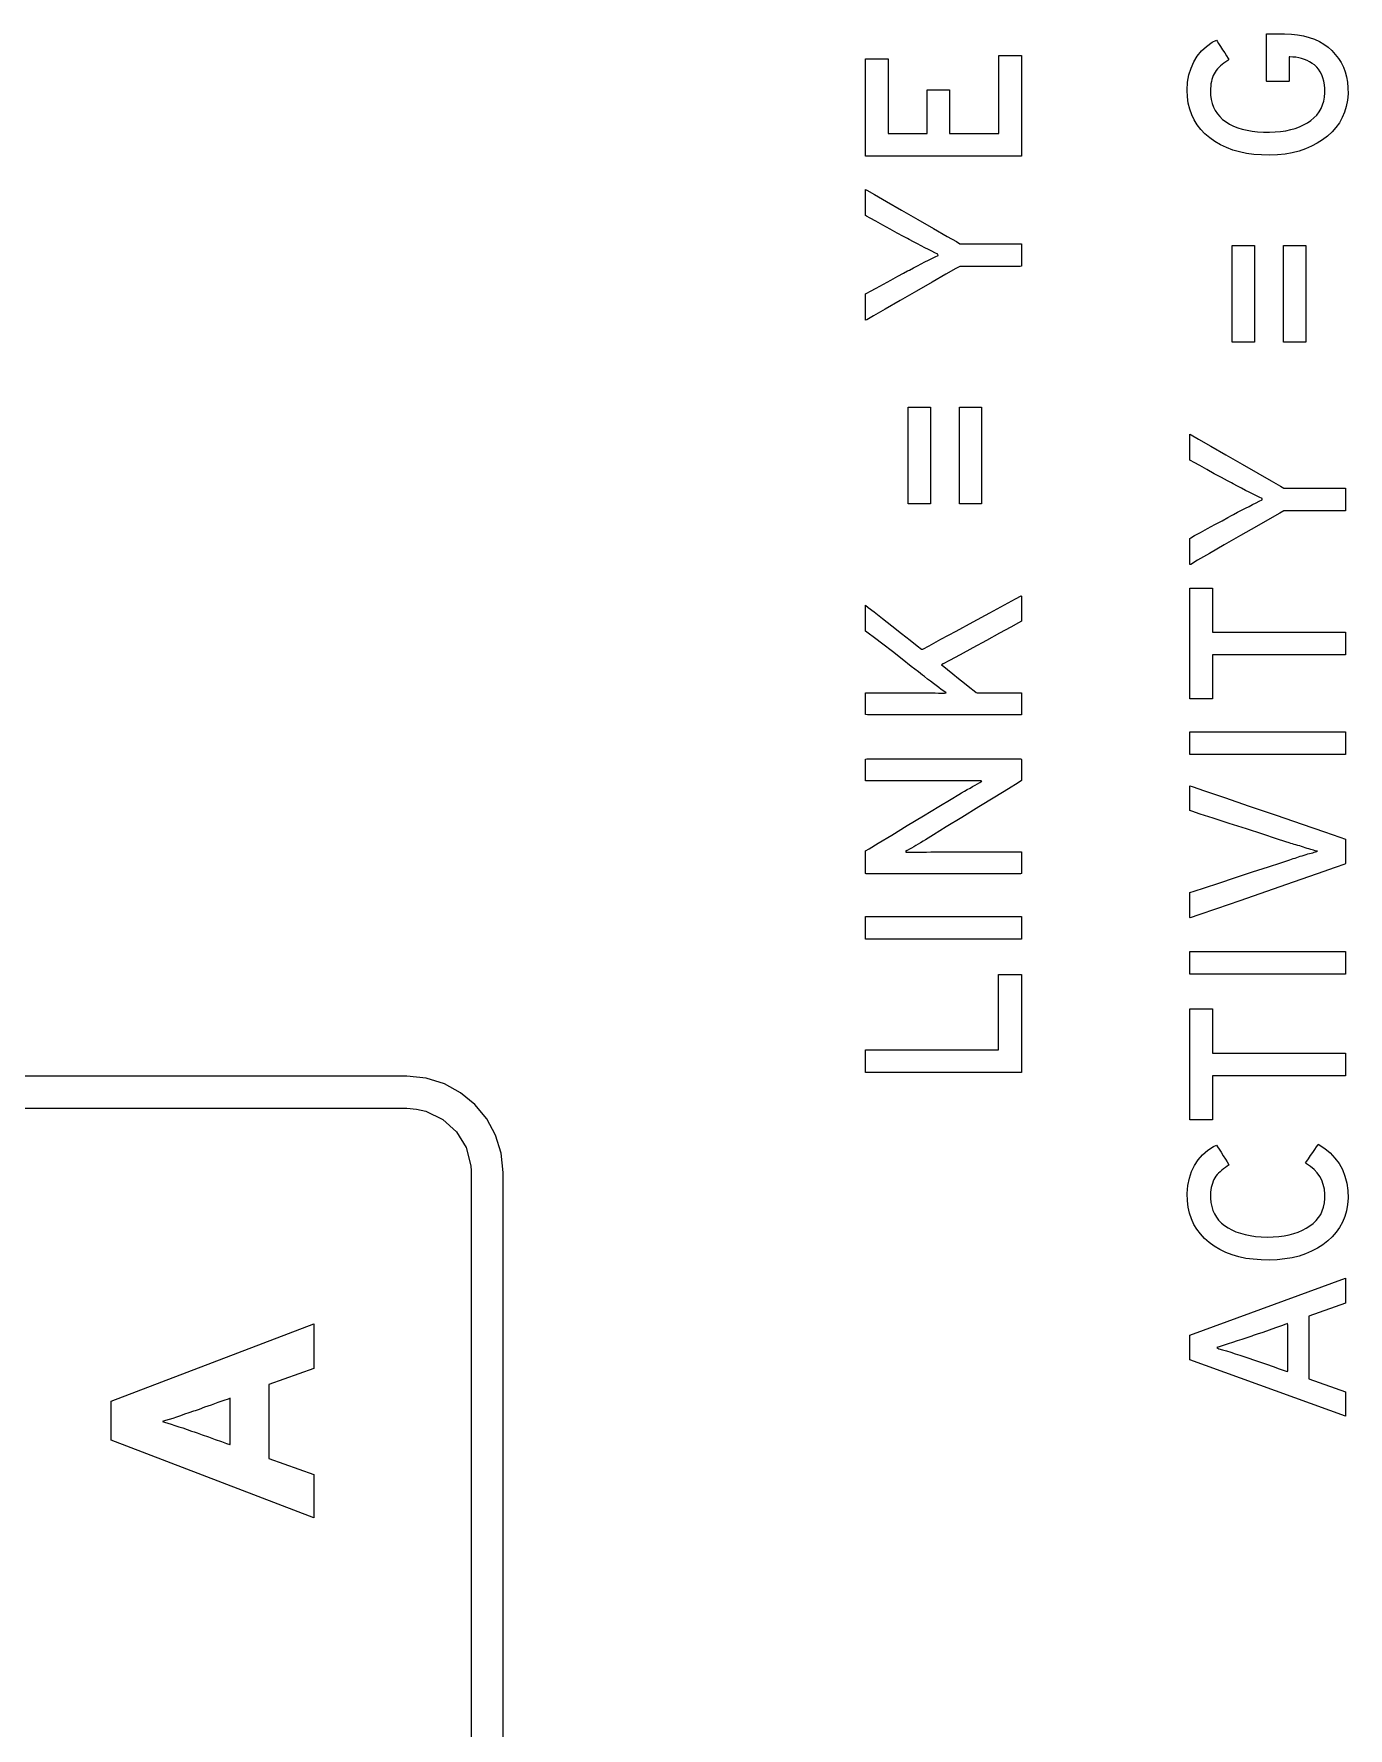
# Model space of a CAD drawing. Extents: x 1 to 47.7, y 0.2 to 33.5.
# Drawn here: x 33.106 to 33.925, y 13.613 to 14.669 of the extents above; entities that cross this region are included whole.
import ezdxf

# ---------------------------------------------------------------- set-up
doc = ezdxf.new("R2010")
doc.units = 0
doc.header["$MEASUREMENT"] = 0
doc.layers.add('6_0____DWG', color=7, linetype='CONTINUOUS')

msp = doc.modelspace()

# ---------------------------------------------------------------- linework, layer by layer
at = {"layer": '6_0____DWG'}
for points in [[(33.8857, 14.6689), (33.8899, 14.6687), (33.8938, 14.6683), (33.8975, 14.6676), (33.901, 14.6667), (33.9043, 14.6656), (33.9074, 14.6642), (33.9102, 14.6625), (33.9128, 14.6606), (33.9152, 14.6585), (33.9173, 14.6561), (33.9193, 14.6536), (33.9209, 14.651), (33.9223, 14.6482), (33.9234, 14.6452), (33.9243, 14.642), (33.9249, 14.6387), (33.9252, 14.6353), (33.9253, 14.6315), (33.9249, 14.6275), (33.9241, 14.6237), (33.9231, 14.6201), (33.9216, 14.6167), (33.9199, 14.6135), (33.9177, 14.6105), (33.9153, 14.6078), (33.9124, 14.6052), (33.9093, 14.6028), (33.906, 14.6007), (33.9025, 14.5988), (33.8987, 14.5972), (33.8947, 14.5958), (33.8905, 14.5948), (33.886, 14.594), (33.8813, 14.5935), (33.8763, 14.5933), (33.8713, 14.5934), (33.8665, 14.5937), (33.8619, 14.5944), (33.8575, 14.5953), (33.8534, 14.5965), (33.8494, 14.598), (33.8457, 14.5997), (33.8423, 14.6018), (33.8391, 14.6041), (33.8361, 14.6065), (33.8335, 14.6092), (33.8313, 14.6121), (33.8294, 14.6152), (33.8278, 14.6184), (33.8266, 14.6219), (33.8257, 14.6256), (33.8252, 14.6296), (33.825, 14.6338), (33.8253, 14.6387), (33.8261, 14.6433), (33.8274, 14.6476), (33.8291, 14.6515), (33.8313, 14.655), (33.8339, 14.6582), (33.837, 14.6611), (33.8405, 14.6636), (33.8432, 14.665), (33.8437, 14.6643), (33.8445, 14.6629), (33.8457, 14.6611), (33.847, 14.659), (33.8484, 14.657), (33.8496, 14.6551), (33.8505, 14.6536), (33.851, 14.6528), (33.8504, 14.6523), (33.8491, 14.6515), (33.8479, 14.6506), (33.8468, 14.6498), (33.8457, 14.6489), (33.8448, 14.6479), (33.8439, 14.647), (33.8431, 14.646), (33.8424, 14.645), (33.8418, 14.644), (33.8412, 14.6429), (33.8408, 14.6417), (33.8404, 14.6404), (33.8401, 14.6391), (33.8398, 14.6377), (33.8397, 14.6363), (33.8396, 14.6348), (33.8395, 14.6332), (33.8396, 14.6306), (33.84, 14.628), (33.8406, 14.6255), (33.8414, 14.6233), (33.8425, 14.6211), (33.8438, 14.6191), (33.8454, 14.6173), (33.8471, 14.6156), (33.8492, 14.6141), (33.8514, 14.6127), (33.8539, 14.6114), (33.8565, 14.6104), (33.8593, 14.6095), (33.8624, 14.6088), (33.8655, 14.6083), (33.8689, 14.6079), (33.8725, 14.6077), (33.8762, 14.6076), (33.8798, 14.6078), (33.8832, 14.6081), (33.8864, 14.6085), (33.8895, 14.6092), (33.8923, 14.61), (33.895, 14.611), (33.8975, 14.6121), (33.8999, 14.6134), (33.902, 14.6149), (33.904, 14.6165), (33.9057, 14.6183), (33.9072, 14.6202), (33.9084, 14.6223), (33.9094, 14.6246), (33.9101, 14.6269), (33.9106, 14.6295), (33.9108, 14.6321), (33.9107, 14.6348), (33.9105, 14.6372), (33.9101, 14.6394), (33.9095, 14.6415), (33.9088, 14.6434), (33.9079, 14.6452), (33.9069, 14.6468), (33.9057, 14.6482), (33.9043, 14.6495), (33.9028, 14.6505), (33.9013, 14.6515), (33.8997, 14.6523), (33.898, 14.653), (33.8963, 14.6535), (33.8945, 14.654), (33.8927, 14.6543), (33.8908, 14.6544), (33.8889, 14.6545), (33.8889, 14.6545), (33.8888, 14.6545), (33.8888, 14.6545), (33.8887, 14.6545), (33.8886, 14.6545), (33.8886, 14.6545), (33.8885, 14.6545), (33.8885, 14.6545), (33.8885, 14.6545), (33.8885, 14.6537), (33.8885, 14.652), (33.8885, 14.6498), (33.8885, 14.6472), (33.8885, 14.6447), (33.8885, 14.6423), (33.8885, 14.6404), (33.8885, 14.6393), (33.8884, 14.6391), (33.8875, 14.6391), (33.8859, 14.6391), (33.8838, 14.6391), (33.8814, 14.6391), (33.8791, 14.6391), (33.877, 14.6391), (33.8754, 14.6391), (33.8746, 14.6391), (33.8745, 14.6395), (33.8745, 14.6418), (33.8745, 14.6454), (33.8745, 14.6501), (33.8745, 14.6551), (33.8745, 14.66), (33.8745, 14.6643), (33.8745, 14.6674), (33.8745, 14.6688), (33.8748, 14.6689), (33.8757, 14.6689), (33.8772, 14.6689), (33.879, 14.6689), (33.8809, 14.6689), (33.8827, 14.6689), (33.8842, 14.6689), (33.8853, 14.6689)], [(33.6834, 14.5381), (33.6848, 14.5381), (33.6886, 14.5381), (33.6941, 14.5381), (33.7005, 14.5381), (33.7071, 14.5381), (33.7132, 14.5381), (33.7182, 14.5381), (33.7212, 14.5381), (33.7218, 14.5381), (33.7218, 14.5372), (33.7218, 14.5355), (33.7218, 14.5334), (33.7218, 14.531), (33.7218, 14.5286), (33.7218, 14.5265), (33.7218, 14.5249), (33.7218, 14.5241), (33.721, 14.524), (33.7178, 14.524), (33.7127, 14.524), (33.7065, 14.524), (33.6998, 14.524), (33.6935, 14.524), (33.6881, 14.524), (33.6845, 14.524), (33.6833, 14.524), (33.6808, 14.5226), (33.6747, 14.5191), (33.6662, 14.5142), (33.6563, 14.5085), (33.6462, 14.5027), (33.6369, 14.4974), (33.6296, 14.4931), (33.6253, 14.4907), (33.6246, 14.4904), (33.6246, 14.4915), (33.6246, 14.4935), (33.6246, 14.4961), (33.6246, 14.499), (33.6246, 14.5018), (33.6246, 14.5042), (33.6246, 14.506), (33.6246, 14.5068), (33.6253, 14.5072), (33.6277, 14.5085), (33.6313, 14.5105), (33.6357, 14.5129), (33.6403, 14.5154), (33.6447, 14.5178), (33.6483, 14.5198), (33.6507, 14.5211), (33.6519, 14.5217), (33.6545, 14.5231), (33.6569, 14.5244), (33.6593, 14.5256), (33.6616, 14.5268), (33.6638, 14.5279), (33.6659, 14.5289), (33.6679, 14.5299), (33.6698, 14.5308), (33.6697, 14.5316), (33.6678, 14.5325), (33.6659, 14.5335), (33.6638, 14.5345), (33.6616, 14.5356), (33.6593, 14.5368), (33.6569, 14.538), (33.6544, 14.5393), (33.6518, 14.5407), (33.6507, 14.5413), (33.6482, 14.5427), (33.6444, 14.5447), (33.64, 14.5472), (33.6353, 14.5497), (33.631, 14.5521), (33.6274, 14.5541), (33.6251, 14.5553), (33.6246, 14.5557), (33.6246, 14.5566), (33.6246, 14.5584), (33.6246, 14.5609), (33.6246, 14.5636), (33.6246, 14.5664), (33.6246, 14.5689), (33.6246, 14.5708), (33.6246, 14.5718), (33.6255, 14.5714), (33.6301, 14.5687), (33.6377, 14.5644), (33.6471, 14.559), (33.6572, 14.5532), (33.667, 14.5475), (33.6754, 14.5427), (33.6812, 14.5394)], [(33.8853, 14.3858), (33.8868, 14.3858), (33.8906, 14.3858), (33.896, 14.3858), (33.9024, 14.3858), (33.9091, 14.3858), (33.9152, 14.3858), (33.9201, 14.3858), (33.9232, 14.3858), (33.9237, 14.3857), (33.9237, 14.3849), (33.9237, 14.3832), (33.9237, 14.381), (33.9237, 14.3786), (33.9237, 14.3762), (33.9237, 14.3741), (33.9237, 14.3725), (33.9237, 14.3717), (33.923, 14.3717), (33.9197, 14.3717), (33.9147, 14.3717), (33.9084, 14.3717), (33.9018, 14.3717), (33.8954, 14.3717), (33.8901, 14.3717), (33.8865, 14.3717), (33.8853, 14.3717), (33.8827, 14.3702), (33.8766, 14.3667), (33.8681, 14.3618), (33.8582, 14.3562), (33.8481, 14.3504), (33.8389, 14.345), (33.8315, 14.3408), (33.8272, 14.3383), (33.8266, 14.3381), (33.8266, 14.3392), (33.8266, 14.3412), (33.8266, 14.3438), (33.8266, 14.3466), (33.8266, 14.3494), (33.8266, 14.3519), (33.8266, 14.3537), (33.8266, 14.3545), (33.8272, 14.3549), (33.8296, 14.3562), (33.8333, 14.3582), (33.8376, 14.3606), (33.8423, 14.3631), (33.8467, 14.3655), (33.8503, 14.3675), (33.8527, 14.3688), (33.8538, 14.3694), (33.8564, 14.3708), (33.8589, 14.372), (33.8613, 14.3733), (33.8636, 14.3744), (33.8658, 14.3755), (33.8679, 14.3766), (33.8699, 14.3776), (33.8718, 14.3785), (33.8717, 14.3793), (33.8698, 14.3802), (33.8678, 14.3811), (33.8657, 14.3822), (33.8636, 14.3833), (33.8613, 14.3844), (33.8589, 14.3857), (33.8564, 14.387), (33.8537, 14.3884), (33.8527, 14.389), (33.8501, 14.3904), (33.8464, 14.3924), (33.8419, 14.3948), (33.8373, 14.3974), (33.8329, 14.3998), (33.8294, 14.4017), (33.8271, 14.403), (33.8266, 14.4033), (33.8266, 14.4042), (33.8266, 14.4061), (33.8266, 14.4085), (33.8266, 14.4113), (33.8266, 14.4141), (33.8266, 14.4166), (33.8266, 14.4185), (33.8266, 14.4195), (33.8275, 14.419), (33.8321, 14.4164), (33.8397, 14.412), (33.849, 14.4066), (33.8592, 14.4008), (33.869, 14.3952), (33.8773, 14.3904), (33.8832, 14.387)], [(33.7218, 14.3028), (33.72, 14.3018), (33.7151, 14.2992), (33.7081, 14.2954), (33.6999, 14.2909), (33.6914, 14.2863), (33.6835, 14.282), (33.677, 14.2784), (33.6729, 14.2762), (33.672, 14.2757), (33.6733, 14.2747), (33.6757, 14.2727), (33.6789, 14.2701), (33.6826, 14.2672), (33.6863, 14.2642), (33.6896, 14.2615), (33.6922, 14.2595), (33.6936, 14.2584), (33.6941, 14.2582), (33.6961, 14.2582), (33.6996, 14.2582), (33.704, 14.2582), (33.7088, 14.2582), (33.7135, 14.2582), (33.7175, 14.2582), (33.7205, 14.2582), (33.7218, 14.2582), (33.7218, 14.2579), (33.7218, 14.2566), (33.7218, 14.2548), (33.7218, 14.2526), (33.7218, 14.2502), (33.7218, 14.248), (33.7218, 14.2462), (33.7218, 14.2449), (33.7217, 14.2446), (33.7172, 14.2446), (33.707, 14.2446), (33.693, 14.2446), (33.6768, 14.2446), (33.6602, 14.2446), (33.645, 14.2446), (33.6329, 14.2446), (33.6258, 14.2446), (33.6246, 14.2447), (33.6246, 14.2455), (33.6246, 14.2472), (33.6246, 14.2493), (33.6246, 14.2516), (33.6246, 14.2539), (33.6246, 14.2559), (33.6246, 14.2575), (33.6246, 14.2582), (33.6252, 14.2583), (33.628, 14.2583), (33.6323, 14.2583), (33.6376, 14.2583), (33.6433, 14.2583), (33.6488, 14.2583), (33.6535, 14.2583), (33.6567, 14.2583), (33.6579, 14.2583), (33.66, 14.2583), (33.662, 14.2582), (33.664, 14.2582), (33.666, 14.2582), (33.668, 14.2582), (33.67, 14.2581), (33.6719, 14.2581), (33.6738, 14.258), (33.6748, 14.2583), (33.6733, 14.2593), (33.6718, 14.2604), (33.6702, 14.2616), (33.6686, 14.2628), (33.6669, 14.2641), (33.6651, 14.2654), (33.6633, 14.2668), (33.6614, 14.2683), (33.6601, 14.2692), (33.6575, 14.2713), (33.653, 14.2747), (33.6474, 14.2791), (33.6413, 14.2839), (33.6353, 14.2885), (33.6301, 14.2925), (33.6263, 14.2954), (33.6246, 14.2967), (33.6246, 14.2972), (33.6246, 14.2986), (33.6246, 14.3008), (33.6246, 14.3034), (33.6246, 14.3061), (33.6246, 14.3087), (33.6246, 14.3109), (33.6246, 14.3124), (33.6246, 14.3128), (33.6263, 14.3115), (33.63, 14.3086), (33.6351, 14.3046), (33.6409, 14.3), (33.647, 14.2953), (33.6525, 14.291), (33.6568, 14.2876), (33.6594, 14.2855), (33.6603, 14.2854), (33.6643, 14.2876), (33.6716, 14.2916), (33.6811, 14.2967), (33.6916, 14.3024), (33.702, 14.3081), (33.7112, 14.3131), (33.7181, 14.3168), (33.7216, 14.3187), (33.7218, 14.3185), (33.7218, 14.3172), (33.7218, 14.3151), (33.7218, 14.3126), (33.7218, 14.3098), (33.7218, 14.3072), (33.7218, 14.3049), (33.7218, 14.3034)], [(33.7218, 14.2035), (33.7196, 14.2022), (33.7136, 14.1985), (33.7051, 14.1933), (33.6951, 14.1871), (33.6846, 14.1806), (33.6749, 14.1747), (33.667, 14.1698), (33.662, 14.1667), (33.6604, 14.1657), (33.6589, 14.1648), (33.6574, 14.1639), (33.6559, 14.1631), (33.6546, 14.1623), (33.6532, 14.1615), (33.6519, 14.1607), (33.6506, 14.16), (33.6494, 14.1593), (33.6502, 14.159), (33.6525, 14.159), (33.6549, 14.159), (33.6574, 14.159), (33.66, 14.159), (33.6626, 14.159), (33.6653, 14.1591), (33.6681, 14.1591), (33.671, 14.1591), (33.6728, 14.1591), (33.6773, 14.1591), (33.6841, 14.1591), (33.6923, 14.1591), (33.7009, 14.1591), (33.7091, 14.1591), (33.7159, 14.1591), (33.7204, 14.1591), (33.7218, 14.1591), (33.7218, 14.1585), (33.7218, 14.157), (33.7218, 14.1551), (33.7218, 14.1528), (33.7218, 14.1504), (33.7218, 14.1483), (33.7218, 14.1466), (33.7218, 14.1456), (33.7211, 14.1454), (33.7148, 14.1454), (33.7034, 14.1454), (33.6885, 14.1454), (33.672, 14.1454), (33.6556, 14.1454), (33.6412, 14.1454), (33.6303, 14.1454), (33.6249, 14.1454), (33.6246, 14.1457), (33.6246, 14.1469), (33.6246, 14.1487), (33.6246, 14.151), (33.6246, 14.1535), (33.6246, 14.1559), (33.6246, 14.1579), (33.6246, 14.1593), (33.6246, 14.1598), (33.6268, 14.1611), (33.6325, 14.1646), (33.6409, 14.1696), (33.6506, 14.1755), (33.6608, 14.1816), (33.6702, 14.1873), (33.6779, 14.192), (33.6828, 14.1949), (33.6844, 14.1959), (33.6863, 14.1969), (33.688, 14.1979), (33.6897, 14.1989), (33.6913, 14.1998), (33.6928, 14.2007), (33.6943, 14.2016), (33.6958, 14.2023), (33.6971, 14.2031), (33.6964, 14.2034), (33.6939, 14.2034), (33.6915, 14.2033), (33.6889, 14.2033), (33.6863, 14.2033), (33.6836, 14.2033), (33.6809, 14.2033), (33.6781, 14.2033), (33.6752, 14.2033), (33.6734, 14.2033), (33.6689, 14.2033), (33.6621, 14.2033), (33.654, 14.2033), (33.6454, 14.2033), (33.6372, 14.2033), (33.6305, 14.2033), (33.626, 14.2033), (33.6246, 14.2033), (33.6246, 14.2039), (33.6246, 14.2053), (33.6246, 14.2073), (33.6246, 14.2096), (33.6246, 14.2119), (33.6246, 14.2141), (33.6246, 14.2158), (33.6246, 14.2168), (33.6253, 14.217), (33.6316, 14.217), (33.643, 14.217), (33.6579, 14.217), (33.6744, 14.217), (33.6908, 14.217), (33.7052, 14.217), (33.7161, 14.217), (33.7215, 14.217), (33.7218, 14.2167), (33.7218, 14.2156), (33.7218, 14.2139), (33.7218, 14.2117), (33.7218, 14.2094), (33.7218, 14.2072), (33.7218, 14.2053), (33.7218, 14.204)], [(33.9237, 14.167), (33.9237, 14.1664), (33.9237, 14.1649), (33.9237, 14.1627), (33.9237, 14.1602), (33.9237, 14.1575), (33.9237, 14.1551), (33.9237, 14.1531), (33.9237, 14.1519), (33.9232, 14.1515), (33.9172, 14.1494), (33.9059, 14.1454), (33.891, 14.1403), (33.8744, 14.1345), (33.8579, 14.1287), (33.8432, 14.1237), (33.8323, 14.1198), (33.8268, 14.118), (33.8266, 14.1182), (33.8266, 14.1195), (33.8266, 14.1216), (33.8266, 14.1242), (33.8266, 14.1269), (33.8266, 14.1295), (33.8266, 14.1318), (33.8266, 14.1332), (33.8266, 14.1337), (33.8293, 14.1346), (33.8357, 14.1367), (33.8447, 14.1397), (33.8551, 14.1431), (33.8658, 14.1466), (33.8756, 14.1498), (33.8833, 14.1523), (33.8878, 14.1538), (33.889, 14.1542), (33.89, 14.1545), (33.8911, 14.1549), (33.8922, 14.1552), (33.8933, 14.1556), (33.8944, 14.156), (33.8955, 14.1564), (33.8967, 14.1567), (33.8979, 14.1571), (33.8991, 14.1575), (33.9002, 14.1578), (33.9013, 14.1581), (33.9023, 14.1584), (33.9033, 14.1586), (33.9042, 14.1589), (33.905, 14.1591), (33.9057, 14.1593), (33.9062, 14.1595), (33.9055, 14.1596), (33.9047, 14.1598), (33.9038, 14.1601), (33.9029, 14.1603), (33.902, 14.1606), (33.9009, 14.161), (33.8998, 14.1613), (33.8986, 14.1617), (33.8974, 14.1621), (33.8962, 14.1624), (33.8951, 14.1628), (33.8939, 14.1631), (33.8928, 14.1635), (33.8917, 14.1638), (33.8906, 14.1641), (33.8895, 14.1644), (33.8885, 14.1648), (33.8865, 14.1654), (33.8807, 14.1673), (33.8721, 14.1701), (33.8619, 14.1734), (33.8512, 14.1768), (33.8412, 14.1801), (33.833, 14.1827), (33.8278, 14.1844), (33.8266, 14.1848), (33.8266, 14.1857), (33.8266, 14.1875), (33.8266, 14.1898), (33.8266, 14.1925), (33.8266, 14.1951), (33.8266, 14.1975), (33.8266, 14.1993), (33.8266, 14.2003), (33.8281, 14.1999), (33.8357, 14.1972), (33.8482, 14.193), (33.8637, 14.1876), (33.8805, 14.1819), (33.8967, 14.1763), (33.9105, 14.1716), (33.9201, 14.1683)], [(33.9067, 13.9769), (33.9107, 13.9743), (33.9141, 13.9715), (33.9171, 13.9683), (33.9197, 13.9649), (33.9217, 13.9611), (33.9233, 13.9571), (33.9245, 13.9527), (33.9251, 13.9481), (33.9253, 13.9434), (33.9249, 13.9393), (33.9242, 13.9354), (33.9232, 13.9318), (33.9218, 13.9283), (33.92, 13.9251), (33.9179, 13.9221), (33.9154, 13.9193), (33.9126, 13.9167), (33.9095, 13.9143), (33.9061, 13.9121), (33.9025, 13.9102), (33.8987, 13.9086), (33.8947, 13.9072), (33.8904, 13.9062), (33.8859, 13.9054), (33.8811, 13.9049), (33.8761, 13.9047), (33.8711, 13.9048), (33.8662, 13.9052), (33.8616, 13.9058), (33.8572, 13.9068), (33.853, 13.908), (33.8491, 13.9095), (33.8454, 13.9113), (33.8419, 13.9134), (33.8387, 13.9157), (33.8358, 13.9182), (33.8332, 13.921), (33.831, 13.9239), (33.8291, 13.927), (33.8276, 13.9304), (33.8264, 13.9339), (33.8256, 13.9377), (33.8251, 13.9417), (33.825, 13.9462), (33.8255, 13.9511), (33.8264, 13.9557), (33.8277, 13.9599), (33.8295, 13.9637), (33.8318, 13.9672), (33.8346, 13.9704), (33.8378, 13.9732), (33.8415, 13.9756), (33.8432, 13.9763), (33.8439, 13.9754), (33.8449, 13.9738), (33.8461, 13.9719), (33.8475, 13.9697), (33.8488, 13.9677), (33.85, 13.9659), (33.8508, 13.9646), (33.8512, 13.964), (33.85, 13.9633), (33.8488, 13.9625), (33.8476, 13.9616), (33.8465, 13.9607), (33.8455, 13.9598), (33.8445, 13.9589), (33.8437, 13.958), (33.8429, 13.957), (33.8422, 13.956), (33.8416, 13.9549), (33.8411, 13.9538), (33.8407, 13.9525), (33.8403, 13.9512), (33.84, 13.9499), (33.8398, 13.9485), (33.8396, 13.947), (33.8395, 13.9454), (33.8395, 13.9433), (33.8398, 13.9407), (33.8403, 13.9381), (33.841, 13.9357), (33.842, 13.9335), (33.8432, 13.9315), (33.8446, 13.9296), (33.8463, 13.9278), (33.8483, 13.9262), (33.8505, 13.9248), (33.8529, 13.9235), (33.8554, 13.9223), (33.8582, 13.9214), (33.8612, 13.9206), (33.8643, 13.92), (33.8676, 13.9195), (33.8712, 13.9192), (33.8749, 13.9191), (33.8786, 13.9192), (33.8821, 13.9195), (33.8854, 13.9199), (33.8885, 13.9205), (33.8915, 13.9212), (33.8942, 13.9222), (33.8968, 13.9233), (33.8992, 13.9246), (33.9015, 13.926), (33.9035, 13.9276), (33.9053, 13.9293), (33.9069, 13.9312), (33.9082, 13.9332), (33.9092, 13.9354), (33.91, 13.9378), (33.9105, 13.9403), (33.9108, 13.943), (33.9108, 13.9459), (33.9105, 13.949), (33.9098, 13.9518), (33.9089, 13.9545), (33.9076, 13.9569), (33.906, 13.9592), (33.9041, 13.9612), (33.9019, 13.9631), (33.8994, 13.9648), (33.8988, 13.9654), (33.8995, 13.9664), (33.9005, 13.9679), (33.9018, 13.9698), (33.9032, 13.9718), (33.9045, 13.9737), (33.9056, 13.9753), (33.9064, 13.9764)], [(33.8653, 13.8574), (33.8621, 13.8563), (33.859, 13.8553), (33.8561, 13.8543), (33.8533, 13.8534), (33.8506, 13.8525), (33.8481, 13.8517), (33.8456, 13.8509), (33.8434, 13.8502), (33.8447, 13.8495), (33.847, 13.8488), (33.8495, 13.8481), (33.8522, 13.8473), (33.8549, 13.8464), (33.8579, 13.8454), (33.8609, 13.8444), (33.8641, 13.8434), (33.8658, 13.8428), (33.8676, 13.8422), (33.8707, 13.8411), (33.8745, 13.8398), (33.8786, 13.8384), (33.8824, 13.837), (33.8855, 13.836), (33.8873, 13.8353), (33.8877, 13.8354), (33.8877, 13.8375), (33.8877, 13.8414), (33.8877, 13.8464), (33.8877, 13.8518), (33.8877, 13.8571), (33.8877, 13.8615), (33.8877, 13.8644), (33.8876, 13.8652), (33.8864, 13.8647), (33.8837, 13.8638), (33.8801, 13.8625), (33.8761, 13.8611), (33.8721, 13.8597), (33.8686, 13.8585), (33.8662, 13.8577)], [(33.2059, 13.8105), (33.203, 13.8095), (33.2003, 13.8086), (33.1977, 13.8077), (33.1952, 13.8069), (33.1929, 13.8061), (33.1907, 13.8054), (33.1885, 13.8048), (33.1866, 13.8042), (33.1877, 13.8037), (33.1898, 13.8031), (33.192, 13.8024), (33.1943, 13.8017), (33.1967, 13.8009), (33.1993, 13.8001), (33.2019, 13.7992), (33.2047, 13.7982), (33.2062, 13.7977), (33.2082, 13.797), (33.2113, 13.7959), (33.2153, 13.7945), (33.2194, 13.793), (33.2234, 13.7916), (33.2265, 13.7905), (33.2285, 13.7898), (33.2288, 13.7899), (33.2288, 13.7919), (33.2288, 13.7957), (33.2288, 13.8005), (33.2288, 13.8057), (33.2288, 13.8108), (33.2288, 13.815), (33.2288, 13.8178), (33.2288, 13.8186), (33.2275, 13.8181), (33.2248, 13.8172), (33.2211, 13.8159), (33.2169, 13.8144), (33.2128, 13.813), (33.2093, 13.8117), (33.2068, 13.8108)]]:
    msp.add_lwpolyline(points, close=True, dxfattribs=at)
for points in [[(33.7218, 14.5927), (33.6246, 14.5927), (33.6246, 14.6534), (33.6387, 14.6534), (33.6387, 14.6068), (33.6629, 14.6068), (33.6629, 14.6339), (33.677, 14.6339), (33.677, 14.6068), (33.7077, 14.6068), (33.7077, 14.6554), (33.7218, 14.6554), (33.7218, 14.5927)], [(33.8669, 14.4768), (33.8531, 14.4768), (33.8531, 14.5369), (33.8669, 14.5369), (33.8669, 14.4768)], [(33.8989, 14.4768), (33.885, 14.4768), (33.885, 14.5369), (33.8989, 14.5369), (33.8989, 14.4768)], [(33.665, 14.3761), (33.6511, 14.3761), (33.6511, 14.4362), (33.665, 14.4362), (33.665, 14.3761)], [(33.6969, 14.3761), (33.6831, 14.3761), (33.6831, 14.4362), (33.6969, 14.4362), (33.6969, 14.3761)], [(33.8408, 14.296), (33.9237, 14.296), (33.9237, 14.2819), (33.8408, 14.2819), (33.8408, 14.2544), (33.8266, 14.2544), (33.8266, 14.3235), (33.8408, 14.3235), (33.8408, 14.296)], [(33.9237, 14.2198), (33.8266, 14.2198), (33.8266, 14.2339), (33.9237, 14.2339), (33.9237, 14.2198)], [(33.7218, 14.1048), (33.6246, 14.1048), (33.6246, 14.1189), (33.7218, 14.1189), (33.7218, 14.1048)], [(33.9237, 14.083), (33.8266, 14.083), (33.8266, 14.0971), (33.9237, 14.0971), (33.9237, 14.083)], [(33.7218, 14.0216), (33.6246, 14.0216), (33.6246, 14.0357), (33.7075, 14.0357), (33.7075, 14.0826), (33.7218, 14.0826), (33.7218, 14.0216)], [(33.8408, 14.0337), (33.9237, 14.0337), (33.9237, 14.0196), (33.8408, 14.0196), (33.8408, 13.9921), (33.8266, 13.9921), (33.8266, 14.0612), (33.8408, 14.0612), (33.8408, 14.0337)], [(33.3988, 13.5889), (33.3988, 13.6382), (33.3988, 13.6841), (33.3988, 13.7059), (33.3988, 13.7268), (33.3988, 13.7469), (33.3988, 13.7661), (33.3988, 13.7844), (33.3988, 13.8019), (33.3988, 13.8185), (33.3988, 13.8343), (33.3988, 13.8491), (33.3988, 13.863), (33.3988, 13.8761), (33.3988, 13.8882), (33.3988, 13.8994), (33.3988, 13.9096), (33.3988, 13.919), (33.3988, 13.9273), (33.3988, 13.9348), (33.3988, 13.9412), (33.3988, 13.9467), (33.3988, 13.9512), (33.3988, 13.9547), (33.3988, 13.9572), (33.3988, 13.9588), (33.3988, 13.9593), (33.3976, 13.9713), (33.3941, 13.9826), (33.3886, 13.9928), (33.3812, 14.0017), (33.3723, 14.009), (33.3622, 14.0145), (33.3509, 14.018), (33.3388, 14.0193), (33.3377, 14.0193), (33.3344, 14.0193), (33.329, 14.0193), (33.3216, 14.0193), (33.3123, 14.0193), (33.301, 14.0193), (33.2879, 14.0193), (33.2731, 14.0193), (33.2566, 14.0193), (33.2384, 14.0193), (33.2188, 14.0193), (33.1976, 14.0193), (33.1751, 14.0193), (33.1512, 14.0193), (33.1261, 14.0193), (33.0997, 14.0193)], [(33.0862, 13.9993), (33.1261, 13.9993), (33.1633, 13.9993), (33.1976, 13.9993), (33.2288, 13.9993), (33.2566, 13.9993), (33.2691, 13.9993), (33.2807, 13.9993), (33.2913, 13.9993), (33.301, 13.9993), (33.3096, 13.9993), (33.3172, 13.9993), (33.3237, 13.9993), (33.329, 13.9993), (33.3333, 13.9993), (33.3363, 13.9993), (33.3382, 13.9993), (33.3388, 13.9993), (33.3388, 13.9993), (33.3449, 13.9988), (33.3507, 13.9975), (33.3612, 13.9924), (33.3697, 13.9847), (33.3757, 13.9748), (33.3786, 13.9634), (33.3788, 13.9603), (33.3788, 13.9582), (33.3788, 13.9561), (33.3788, 13.9529), (33.3788, 13.9486), (33.3788, 13.9434), (33.3788, 13.9303), (33.3788, 13.9139), (33.3788, 13.8949), (33.3788, 13.8735), (33.3788, 13.8503), (33.3788, 13.8258), (33.3788, 13.7744), (33.3788, 13.723), (33.3788, 13.6984), (33.3788, 13.6753), (33.3788, 13.6539), (33.3788, 13.6348), (33.3788, 13.6185), (33.3788, 13.6054)], [(33.9237, 13.8778), (33.9007, 13.8697), (33.9007, 13.8307), (33.9237, 13.8226), (33.9237, 13.8075), (33.8266, 13.8425), (33.8266, 13.858), (33.9237, 13.8934), (33.9237, 13.8778)], [(33.2809, 13.8372), (33.2528, 13.8272), (33.2528, 13.781), (33.2809, 13.7711), (33.2809, 13.744), (33.1546, 13.7924), (33.1546, 13.8169), (33.2809, 13.865), (33.2809, 13.8372)]]:
    msp.add_lwpolyline(points, dxfattribs=at)

doc.saveas('drawing.dxf')
